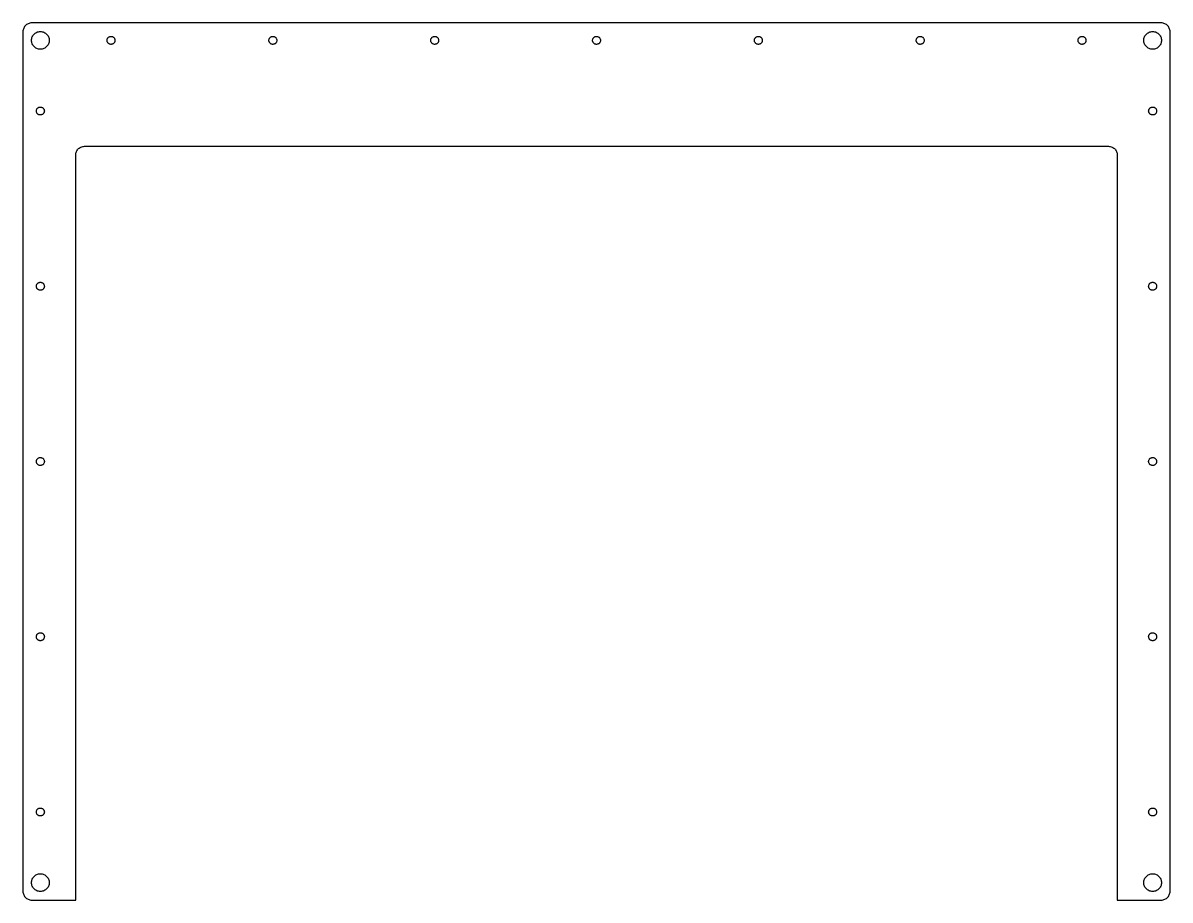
# Model space of a CAD drawing. Header units: metres. Extents: x -325 to 325, y -248 to 248.
import ezdxf

# ---------------------------------------------------------------- set-up
doc = ezdxf.new("R2010")
doc.units = ezdxf.units.M

msp = doc.modelspace()

# ---------------------------------------------------------------- linework, layer by layer
for p, q in [((-323.221, 247.091), (-323.591, 246.721)), ((-322.814, 247.42), (-323.221, 247.091)), ((-322.375, 247.705), (-322.814, 247.42)), ((-321.909, 247.943), (-322.375, 247.705)), ((-321.42, 248.13), (-321.909, 247.943)), ((-320.915, 248.266), (-321.42, 248.13)), ((-320.398, 248.348), (-320.915, 248.266)), ((-319.875, 248.375), (-320.398, 248.348)), ((319.875, 248.375), (-319.875, 248.375)), ((320.398, 248.348), (319.875, 248.375)), ((320.915, 248.266), (320.398, 248.348)), ((321.42, 248.13), (320.915, 248.266)), ((321.909, 247.943), (321.42, 248.13)), ((322.375, 247.705), (321.909, 247.943)), ((322.814, 247.42), (322.375, 247.705)), ((323.221, 247.091), (322.814, 247.42)), ((323.591, 246.721), (323.221, 247.091)), ((-324.848, 243.898), (-324.875, 243.375)), ((-324.875, 243.375), (-324.875, -243.375)), ((-324.766, 244.415), (-324.848, 243.898)), ((-324.63, 244.92), (-324.766, 244.415)), ((-324.443, 245.409), (-324.63, 244.92)), ((-324.205, 245.875), (-324.443, 245.409)), ((-323.92, 246.314), (-324.205, 245.875)), ((-323.591, 246.721), (-323.92, 246.314)), ((-319.755, 240.045), (-319.568, 240.534)), ((-319.568, 240.534), (-319.33, 241)), ((-319.33, 241), (-319.045, 241.439)), ((-319.045, 241.439), (-318.716, 241.846)), ((-318.716, 241.846), (-318.346, 242.216)), ((-318.346, 242.216), (-317.939, 242.545)), ((-317.939, 242.545), (-317.5, 242.83)), ((-317.5, 242.83), (-317.034, 243.068)), ((-317.034, 243.068), (-316.545, 243.255)), ((-316.545, 243.255), (-316.04, 243.391)), ((-316.04, 243.391), (-315.523, 243.473)), ((-315.523, 243.473), (-315, 243.5)), ((-315, 243.5), (-314.477, 243.473)), ((-314.477, 243.473), (-313.96, 243.391)), ((-313.96, 243.391), (-313.455, 243.255)), ((-313.455, 243.255), (-312.966, 243.068)), ((-312.966, 243.068), (-312.5, 242.83)), ((-312.5, 242.83), (-312.061, 242.545)), ((-312.061, 242.545), (-311.654, 242.216)), ((-311.654, 242.216), (-311.284, 241.846)), ((-311.284, 241.846), (-310.955, 241.439)), ((-310.955, 241.439), (-310.67, 241)), ((-310.67, 241), (-310.432, 240.534)), ((-310.432, 240.534), (-310.245, 240.045)), ((-276.333, 240.313), (-276.125, 240.449)), ((-276.125, 240.449), (-275.904, 240.56)), ((-275.904, 240.56), (-275.672, 240.647)), ((-275.672, 240.647), (-275.431, 240.708)), ((-275.431, 240.708), (-275.186, 240.742)), ((-275.186, 240.742), (-274.938, 240.749)), ((-274.938, 240.749), (-274.691, 240.729)), ((-274.691, 240.729), (-274.448, 240.681)), ((-274.448, 240.681), (-274.211, 240.607)), ((-274.211, 240.607), (-273.984, 240.508)), ((-273.984, 240.508), (-273.769, 240.384)), ((-184.666, 240.313), (-184.458, 240.449)), ((-184.458, 240.449), (-184.237, 240.56)), ((-184.237, 240.56), (-184.005, 240.647)), ((-184.005, 240.647), (-183.765, 240.708)), ((-183.765, 240.708), (-183.519, 240.742)), ((-183.519, 240.742), (-183.271, 240.749)), ((-183.271, 240.749), (-183.024, 240.729)), ((-183.024, 240.729), (-182.781, 240.681)), ((-182.781, 240.681), (-182.544, 240.607)), ((-182.544, 240.607), (-182.317, 240.508)), ((-182.317, 240.508), (-182.103, 240.384)), ((-92.9992, 240.313), (-92.7917, 240.449)), ((-92.7917, 240.449), (-92.5705, 240.56)), ((-92.5705, 240.56), (-92.3383, 240.647)), ((-92.3383, 240.647), (-92.098, 240.708)), ((-92.098, 240.708), (-91.8525, 240.742)), ((-91.8525, 240.742), (-91.6047, 240.749)), ((-91.6047, 240.749), (-91.3576, 240.729)), ((-91.3576, 240.729), (-91.1143, 240.681)), ((-91.1143, 240.681), (-90.8777, 240.607)), ((-90.8777, 240.607), (-90.6507, 240.508)), ((-90.6507, 240.508), (-90.436, 240.384)), ((-1.33252, 240.313), (-1.125, 240.449)), ((-1.125, 240.449), (-0.90381, 240.56)), ((-0.90381, 240.56), (-0.67165, 240.647)), ((-0.67165, 240.647), (-0.43134, 240.708)), ((-0.43134, 240.708), (-0.18579, 240.742)), ((-0.18579, 240.742), (0.062, 240.749)), ((0.062, 240.749), (0.30904, 240.729)), ((0.30904, 240.729), (0.55234, 240.681)), ((0.55234, 240.681), (0.78892, 240.607)), ((0.78892, 240.607), (1.01595, 240.508)), ((1.01595, 240.508), (1.23062, 240.384)), ((90.3341, 240.313), (90.5417, 240.449)), ((90.5417, 240.449), (90.7628, 240.56)), ((90.7628, 240.56), (90.995, 240.647)), ((90.995, 240.647), (91.2353, 240.708)), ((91.2353, 240.708), (91.4809, 240.742)), ((91.4809, 240.742), (91.7287, 240.749)), ((91.7287, 240.749), (91.9757, 240.729)), ((91.9757, 240.729), (92.219, 240.681)), ((92.219, 240.681), (92.4556, 240.607)), ((92.4556, 240.607), (92.6826, 240.508)), ((92.6826, 240.508), (92.8973, 240.384)), ((182.001, 240.313), (182.208, 240.449)), ((182.208, 240.449), (182.43, 240.56)), ((182.43, 240.56), (182.662, 240.647)), ((182.662, 240.647), (182.902, 240.708)), ((182.902, 240.708), (183.148, 240.742)), ((183.148, 240.742), (183.395, 240.749)), ((183.395, 240.749), (183.642, 240.729)), ((183.642, 240.729), (183.886, 240.681)), ((183.886, 240.681), (184.122, 240.607)), ((184.122, 240.607), (184.349, 240.508)), ((184.349, 240.508), (184.564, 240.384)), ((273.667, 240.313), (273.875, 240.449)), ((273.875, 240.449), (274.096, 240.56)), ((274.096, 240.56), (274.328, 240.647)), ((274.328, 240.647), (274.569, 240.708)), ((274.569, 240.708), (274.814, 240.742)), ((274.814, 240.742), (275.062, 240.749)), ((275.062, 240.749), (275.309, 240.729)), ((275.309, 240.729), (275.552, 240.681)), ((275.552, 240.681), (275.789, 240.607)), ((275.789, 240.607), (276.016, 240.508)), ((276.016, 240.508), (276.231, 240.384)), ((310.245, 240.045), (310.432, 240.534)), ((310.432, 240.534), (310.67, 241)), ((310.67, 241), (310.955, 241.439)), ((310.955, 241.439), (311.284, 241.846)), ((311.284, 241.846), (311.654, 242.216)), ((311.654, 242.216), (312.061, 242.545)), ((312.061, 242.545), (312.5, 242.83)), ((312.5, 242.83), (312.966, 243.068)), ((312.966, 243.068), (313.455, 243.255)), ((313.455, 243.255), (313.96, 243.391)), ((313.96, 243.391), (314.477, 243.473)), ((314.477, 243.473), (315, 243.5)), ((315, 243.5), (315.523, 243.473)), ((315.523, 243.473), (316.04, 243.391)), ((316.04, 243.391), (316.545, 243.255)), ((316.545, 243.255), (317.034, 243.068)), ((317.034, 243.068), (317.5, 242.83)), ((317.5, 242.83), (317.939, 242.545)), ((317.939, 242.545), (318.346, 242.216)), ((318.346, 242.216), (318.716, 241.846)), ((318.716, 241.846), (319.045, 241.439)), ((319.045, 241.439), (319.33, 241)), ((319.33, 241), (319.568, 240.534)), ((319.568, 240.534), (319.755, 240.045)), ((323.92, 246.314), (323.591, 246.721)), ((324.205, 245.875), (323.92, 246.314)), ((324.443, 245.409), (324.205, 245.875)), ((324.63, 244.92), (324.443, 245.409)), ((324.766, 244.415), (324.63, 244.92)), ((324.848, 243.898), (324.766, 244.415)), ((324.875, 243.375), (324.848, 243.898)), ((324.875, -243.375), (324.875, 243.375)), ((-320, 238.5), (-319.973, 239.023)), ((-319.973, 237.977), (-320, 238.5)), ((-319.973, 239.023), (-319.891, 239.54)), ((-319.891, 237.46), (-319.973, 237.977)), ((-319.891, 239.54), (-319.755, 240.045)), ((-319.755, 236.955), (-319.891, 237.46)), ((-319.568, 236.466), (-319.755, 236.955)), ((-319.33, 236), (-319.568, 236.466)), ((-319.045, 235.561), (-319.33, 236)), ((-318.716, 235.154), (-319.045, 235.561)), ((-318.346, 234.784), (-318.716, 235.154)), ((-317.939, 234.455), (-318.346, 234.784)), ((-317.5, 234.17), (-317.939, 234.455)), ((-317.034, 233.932), (-317.5, 234.17)), ((-316.545, 233.745), (-317.034, 233.932)), ((-312.966, 233.932), (-313.455, 233.745)), ((-312.5, 234.17), (-312.966, 233.932)), ((-312.061, 234.455), (-312.5, 234.17)), ((-311.654, 234.784), (-312.061, 234.455)), ((-311.284, 235.154), (-311.654, 234.784)), ((-310.955, 235.561), (-311.284, 235.154)), ((-310.67, 236), (-310.955, 235.561)), ((-310.432, 236.466), (-310.67, 236)), ((-310.245, 236.955), (-310.432, 236.466)), ((-310.245, 240.045), (-310.109, 239.54)), ((-310.109, 237.46), (-310.245, 236.955)), ((-310.109, 239.54), (-310.027, 239.023)), ((-310.027, 237.977), (-310.109, 237.46)), ((-310.027, 239.023), (-310, 238.5)), ((-310, 238.5), (-310.027, 237.977)), ((-277.247, 238.624), (-277.219, 238.87)), ((-277.247, 238.376), (-277.247, 238.624)), ((-277.219, 238.13), (-277.247, 238.376)), ((-277.219, 238.87), (-277.165, 239.112)), ((-277.165, 237.888), (-277.219, 238.13)), ((-277.165, 239.112), (-277.085, 239.347)), ((-277.085, 237.653), (-277.165, 237.888)), ((-277.085, 239.347), (-276.979, 239.571)), ((-276.979, 237.429), (-277.085, 237.653)), ((-276.979, 239.571), (-276.849, 239.782)), ((-276.849, 237.218), (-276.979, 237.429)), ((-276.849, 239.782), (-276.697, 239.978)), ((-276.697, 237.022), (-276.849, 237.218)), ((-276.697, 239.978), (-276.524, 240.155)), ((-276.524, 236.845), (-276.697, 237.022)), ((-276.524, 240.155), (-276.333, 240.313)), ((-276.333, 236.687), (-276.524, 236.845)), ((-276.125, 236.551), (-276.333, 236.687)), ((-275.904, 236.44), (-276.125, 236.551)), ((-275.672, 236.353), (-275.904, 236.44)), ((-275.431, 236.292), (-275.672, 236.353)), ((-275.186, 236.258), (-275.431, 236.292)), ((-274.938, 236.251), (-275.186, 236.258)), ((-274.691, 236.271), (-274.938, 236.251)), ((-274.448, 236.319), (-274.691, 236.271)), ((-274.211, 236.393), (-274.448, 236.319)), ((-273.984, 236.492), (-274.211, 236.393)), ((-273.769, 236.616), (-273.984, 236.492)), ((-273.769, 240.384), (-273.57, 240.237)), ((-273.57, 236.763), (-273.769, 236.616)), ((-273.57, 240.237), (-273.387, 240.069)), ((-273.387, 236.931), (-273.57, 236.763)), ((-273.387, 240.069), (-273.224, 239.882)), ((-273.224, 237.118), (-273.387, 236.931)), ((-273.224, 239.882), (-273.083, 239.678)), ((-273.083, 237.322), (-273.224, 237.118)), ((-273.083, 239.678), (-272.965, 239.46)), ((-272.965, 237.54), (-273.083, 237.322)), ((-272.965, 239.46), (-272.872, 239.231)), ((-272.872, 237.769), (-272.965, 237.54)), ((-272.872, 239.231), (-272.804, 238.992)), ((-272.804, 238.008), (-272.872, 237.769)), ((-272.804, 238.992), (-272.764, 238.748)), ((-272.764, 238.252), (-272.804, 238.008)), ((-272.764, 238.748), (-272.75, 238.5)), ((-272.75, 238.5), (-272.764, 238.252)), ((-185.58, 238.624), (-185.553, 238.87)), ((-185.58, 238.376), (-185.58, 238.624)), ((-185.553, 238.13), (-185.58, 238.376)), ((-185.553, 238.87), (-185.498, 239.112)), ((-185.498, 237.888), (-185.553, 238.13)), ((-185.498, 239.112), (-185.418, 239.347)), ((-185.418, 237.653), (-185.498, 237.888)), ((-185.418, 239.347), (-185.312, 239.571)), ((-185.312, 237.429), (-185.418, 237.653)), ((-185.312, 239.571), (-185.182, 239.782)), ((-185.182, 237.218), (-185.312, 237.429)), ((-185.182, 239.782), (-185.03, 239.978)), ((-185.03, 237.022), (-185.182, 237.218)), ((-185.03, 239.978), (-184.857, 240.155)), ((-184.857, 236.845), (-185.03, 237.022)), ((-184.857, 240.155), (-184.666, 240.313)), ((-184.666, 236.687), (-184.857, 236.845)), ((-184.458, 236.551), (-184.666, 236.687)), ((-184.237, 236.44), (-184.458, 236.551)), ((-184.005, 236.353), (-184.237, 236.44)), ((-183.765, 236.292), (-184.005, 236.353)), ((-183.519, 236.258), (-183.765, 236.292)), ((-183.271, 236.251), (-183.519, 236.258)), ((-183.024, 236.271), (-183.271, 236.251)), ((-182.781, 236.319), (-183.024, 236.271)), ((-182.544, 236.393), (-182.781, 236.319)), ((-182.317, 236.492), (-182.544, 236.393)), ((-182.103, 236.616), (-182.317, 236.492)), ((-182.103, 240.384), (-181.903, 240.237)), ((-181.903, 236.763), (-182.103, 236.616)), ((-181.903, 240.237), (-181.721, 240.069)), ((-181.721, 236.931), (-181.903, 236.763)), ((-181.721, 240.069), (-181.558, 239.882)), ((-181.558, 237.118), (-181.721, 236.931)), ((-181.558, 239.882), (-181.417, 239.678)), ((-181.417, 237.322), (-181.558, 237.118)), ((-181.417, 239.678), (-181.299, 239.46)), ((-181.299, 237.54), (-181.417, 237.322)), ((-181.299, 239.46), (-181.205, 239.231)), ((-181.205, 237.769), (-181.299, 237.54)), ((-181.205, 239.231), (-181.138, 238.992)), ((-181.138, 238.008), (-181.205, 237.769)), ((-181.138, 238.992), (-181.097, 238.748)), ((-181.097, 238.252), (-181.138, 238.008)), ((-181.097, 238.748), (-181.083, 238.5)), ((-181.083, 238.5), (-181.097, 238.252)), ((-93.9133, 238.624), (-93.886, 238.87)), ((-93.9133, 238.376), (-93.9133, 238.624)), ((-93.886, 238.13), (-93.9133, 238.376)), ((-93.886, 238.87), (-93.8318, 239.112)), ((-93.8318, 237.888), (-93.886, 238.13)), ((-93.8318, 239.112), (-93.7513, 239.347)), ((-93.7513, 237.653), (-93.8318, 237.888)), ((-93.7513, 239.347), (-93.6455, 239.571)), ((-93.6455, 237.429), (-93.7513, 237.653)), ((-93.6455, 239.571), (-93.5157, 239.782)), ((-93.5157, 237.218), (-93.6455, 237.429)), ((-93.5157, 239.782), (-93.3634, 239.978)), ((-93.3634, 237.022), (-93.5157, 237.218)), ((-93.3634, 239.978), (-93.1906, 240.155)), ((-93.1906, 236.845), (-93.3634, 237.022)), ((-93.1906, 240.155), (-92.9992, 240.313)), ((-92.9992, 236.687), (-93.1906, 236.845)), ((-92.7917, 236.551), (-92.9992, 236.687)), ((-92.5705, 236.44), (-92.7917, 236.551)), ((-92.3383, 236.353), (-92.5705, 236.44)), ((-92.098, 236.292), (-92.3383, 236.353)), ((-91.8525, 236.258), (-92.098, 236.292)), ((-91.6047, 236.251), (-91.8525, 236.258)), ((-91.3576, 236.271), (-91.6047, 236.251)), ((-91.1143, 236.319), (-91.3576, 236.271)), ((-90.8777, 236.393), (-91.1143, 236.319)), ((-90.6507, 236.492), (-90.8777, 236.393)), ((-90.436, 236.616), (-90.6507, 236.492)), ((-90.436, 240.384), (-90.2363, 240.237)), ((-90.2363, 236.763), (-90.436, 236.616)), ((-90.2363, 240.237), (-90.0539, 240.069)), ((-90.0539, 236.931), (-90.2363, 236.763)), ((-90.0539, 240.069), (-89.8911, 239.882)), ((-89.8911, 237.118), (-90.0539, 236.931)), ((-89.8911, 239.882), (-89.7498, 239.678)), ((-89.7498, 237.322), (-89.8911, 237.118)), ((-89.7498, 239.678), (-89.6319, 239.46)), ((-89.6319, 237.54), (-89.7498, 237.322)), ((-89.6319, 239.46), (-89.5386, 239.231)), ((-89.5386, 237.769), (-89.6319, 237.54)), ((-89.5386, 239.231), (-89.4711, 238.992)), ((-89.4711, 238.008), (-89.5386, 237.769)), ((-89.4711, 238.992), (-89.4303, 238.748)), ((-89.4303, 238.252), (-89.4711, 238.008)), ((-89.4303, 238.748), (-89.4167, 238.5)), ((-89.4167, 238.5), (-89.4303, 238.252)), ((-2.24658, 238.624), (-2.2193, 238.87)), ((-2.24658, 238.376), (-2.24658, 238.624)), ((-2.2193, 238.13), (-2.24658, 238.376)), ((-2.2193, 238.87), (-2.1651, 239.112)), ((-2.1651, 237.888), (-2.2193, 238.13)), ((-2.1651, 239.112), (-2.08461, 239.347)), ((-2.08461, 237.653), (-2.1651, 237.888)), ((-2.08461, 239.347), (-1.97881, 239.571)), ((-1.97881, 237.429), (-2.08461, 237.653)), ((-1.97881, 239.571), (-1.849, 239.782)), ((-1.849, 237.218), (-1.97881, 237.429)), ((-1.849, 239.782), (-1.69673, 239.978)), ((-1.69673, 237.022), (-1.849, 237.218)), ((-1.69673, 239.978), (-1.52388, 240.155)), ((-1.52388, 236.845), (-1.69673, 237.022)), ((-1.52388, 240.155), (-1.33252, 240.313)), ((-1.33252, 236.687), (-1.52388, 236.845)), ((-1.125, 236.551), (-1.33252, 236.687)), ((-0.90381, 236.44), (-1.125, 236.551)), ((-0.67165, 236.353), (-0.90381, 236.44)), ((-0.43134, 236.292), (-0.67165, 236.353)), ((-0.18579, 236.258), (-0.43134, 236.292)), ((0.062, 236.251), (-0.18579, 236.258)), ((0.30904, 236.271), (0.062, 236.251)), ((0.55234, 236.319), (0.30904, 236.271)), ((0.78892, 236.393), (0.55234, 236.319)), ((1.01595, 236.492), (0.78892, 236.393)), ((1.23062, 236.616), (1.01595, 236.492)), ((1.23062, 240.384), (1.43037, 240.237)), ((1.43037, 236.763), (1.23062, 236.616)), ((1.43037, 240.237), (1.61275, 240.069)), ((1.61275, 236.931), (1.43037, 236.763)), ((1.61275, 240.069), (1.77556, 239.882)), ((1.77556, 237.118), (1.61275, 236.931)), ((1.77556, 239.882), (1.91681, 239.678)), ((1.91681, 237.322), (1.77556, 237.118)), ((1.91681, 239.678), (2.03479, 239.46)), ((2.03479, 237.54), (1.91681, 237.322)), ((2.03479, 239.46), (2.12808, 239.231)), ((2.12808, 237.769), (2.03479, 237.54)), ((2.12808, 239.231), (2.19554, 238.992)), ((2.19554, 238.008), (2.12808, 237.769)), ((2.19554, 238.992), (2.23634, 238.748)), ((2.23634, 238.252), (2.19554, 238.008)), ((2.23634, 238.748), (2.25, 238.5)), ((2.25, 238.5), (2.23634, 238.252)), ((89.4201, 238.624), (89.4474, 238.87)), ((89.4201, 238.376), (89.4201, 238.624)), ((89.4474, 238.13), (89.4201, 238.376)), ((89.4474, 238.87), (89.5016, 239.112)), ((89.5016, 237.888), (89.4474, 238.13)), ((89.5016, 239.112), (89.582, 239.347)), ((89.582, 237.653), (89.5016, 237.888)), ((89.582, 239.347), (89.6879, 239.571)), ((89.6879, 237.429), (89.582, 237.653)), ((89.6879, 239.571), (89.8177, 239.782)), ((89.8177, 237.218), (89.6879, 237.429)), ((89.8177, 239.782), (89.9699, 239.978)), ((89.9699, 237.022), (89.8177, 237.218)), ((89.9699, 239.978), (90.1428, 240.155)), ((90.1428, 236.845), (89.9699, 237.022)), ((90.1428, 240.155), (90.3341, 240.313)), ((90.3341, 236.687), (90.1428, 236.845)), ((90.5417, 236.551), (90.3341, 236.687)), ((90.7628, 236.44), (90.5417, 236.551)), ((90.995, 236.353), (90.7628, 236.44)), ((91.2353, 236.292), (90.995, 236.353)), ((91.4809, 236.258), (91.2353, 236.292)), ((91.7287, 236.251), (91.4809, 236.258)), ((91.9757, 236.271), (91.7287, 236.251)), ((92.219, 236.319), (91.9757, 236.271)), ((92.4556, 236.393), (92.219, 236.319)), ((92.6826, 236.492), (92.4556, 236.393)), ((92.8973, 236.616), (92.6826, 236.492)), ((92.8973, 240.384), (93.097, 240.237)), ((93.097, 236.763), (92.8973, 236.616)), ((93.097, 240.237), (93.2794, 240.069)), ((93.2794, 236.931), (93.097, 236.763)), ((93.2794, 240.069), (93.4422, 239.882)), ((93.4422, 237.118), (93.2794, 236.931)), ((93.4422, 239.882), (93.5835, 239.678)), ((93.5835, 237.322), (93.4422, 237.118)), ((93.5835, 239.678), (93.7015, 239.46)), ((93.7015, 237.54), (93.5835, 237.322)), ((93.7015, 239.46), (93.7948, 239.231)), ((93.7948, 237.769), (93.7015, 237.54)), ((93.7948, 239.231), (93.8622, 238.992)), ((93.8622, 238.008), (93.7948, 237.769)), ((93.8622, 238.992), (93.903, 238.748)), ((93.903, 238.252), (93.8622, 238.008)), ((93.903, 238.748), (93.9167, 238.5)), ((93.9167, 238.5), (93.903, 238.252)), ((181.087, 238.624), (181.114, 238.87)), ((181.087, 238.376), (181.087, 238.624)), ((181.114, 238.13), (181.087, 238.376)), ((181.114, 238.87), (181.168, 239.112)), ((181.168, 237.888), (181.114, 238.13)), ((181.168, 239.112), (181.249, 239.347)), ((181.249, 237.653), (181.168, 237.888)), ((181.249, 239.347), (181.355, 239.571)), ((181.355, 237.429), (181.249, 237.653)), ((181.355, 239.571), (181.484, 239.782)), ((181.484, 237.218), (181.355, 237.429)), ((181.484, 239.782), (181.637, 239.978)), ((181.637, 237.022), (181.484, 237.218)), ((181.637, 239.978), (181.809, 240.155)), ((181.809, 236.845), (181.637, 237.022)), ((181.809, 240.155), (182.001, 240.313)), ((182.001, 236.687), (181.809, 236.845)), ((182.208, 236.551), (182.001, 236.687)), ((182.43, 236.44), (182.208, 236.551)), ((182.662, 236.353), (182.43, 236.44)), ((182.902, 236.292), (182.662, 236.353)), ((183.148, 236.258), (182.902, 236.292)), ((183.395, 236.251), (183.148, 236.258)), ((183.642, 236.271), (183.395, 236.251)), ((183.886, 236.319), (183.642, 236.271)), ((184.122, 236.393), (183.886, 236.319)), ((184.349, 236.492), (184.122, 236.393)), ((184.564, 236.616), (184.349, 236.492)), ((184.564, 240.384), (184.764, 240.237)), ((184.764, 236.763), (184.564, 236.616)), ((184.764, 240.237), (184.946, 240.069)), ((184.946, 236.931), (184.764, 236.763)), ((184.946, 240.069), (185.109, 239.882)), ((185.109, 237.118), (184.946, 236.931)), ((185.109, 239.882), (185.25, 239.678)), ((185.25, 237.322), (185.109, 237.118)), ((185.25, 239.678), (185.368, 239.46)), ((185.368, 237.54), (185.25, 237.322)), ((185.368, 239.46), (185.461, 239.231)), ((185.461, 237.769), (185.368, 237.54)), ((185.461, 239.231), (185.529, 238.992)), ((185.529, 238.008), (185.461, 237.769)), ((185.529, 238.992), (185.57, 238.748)), ((185.57, 238.252), (185.529, 238.008)), ((185.57, 238.748), (185.583, 238.5)), ((185.583, 238.5), (185.57, 238.252)), ((272.753, 238.624), (272.781, 238.87)), ((272.753, 238.376), (272.753, 238.624)), ((272.781, 238.13), (272.753, 238.376)), ((272.781, 238.87), (272.835, 239.112)), ((272.835, 237.888), (272.781, 238.13)), ((272.835, 239.112), (272.915, 239.347)), ((272.915, 237.653), (272.835, 237.888)), ((272.915, 239.347), (273.021, 239.571)), ((273.021, 237.429), (272.915, 237.653)), ((273.021, 239.571), (273.151, 239.782)), ((273.151, 237.218), (273.021, 237.429)), ((273.151, 239.782), (273.303, 239.978)), ((273.303, 237.022), (273.151, 237.218)), ((273.303, 239.978), (273.476, 240.155)), ((273.476, 236.845), (273.303, 237.022)), ((273.476, 240.155), (273.667, 240.313)), ((273.667, 236.687), (273.476, 236.845)), ((273.875, 236.551), (273.667, 236.687)), ((274.096, 236.44), (273.875, 236.551)), ((274.328, 236.353), (274.096, 236.44)), ((274.569, 236.292), (274.328, 236.353)), ((274.814, 236.258), (274.569, 236.292)), ((275.062, 236.251), (274.814, 236.258)), ((275.309, 236.271), (275.062, 236.251)), ((275.552, 236.319), (275.309, 236.271)), ((275.789, 236.393), (275.552, 236.319)), ((276.016, 236.492), (275.789, 236.393)), ((276.231, 236.616), (276.016, 236.492)), ((276.231, 240.384), (276.43, 240.237)), ((276.43, 236.763), (276.231, 236.616)), ((276.43, 240.237), (276.613, 240.069)), ((276.613, 236.931), (276.43, 236.763)), ((276.613, 240.069), (276.776, 239.882)), ((276.776, 237.118), (276.613, 236.931)), ((276.776, 239.882), (276.917, 239.678)), ((276.917, 237.322), (276.776, 237.118)), ((276.917, 239.678), (277.035, 239.46)), ((277.035, 237.54), (276.917, 237.322)), ((277.035, 239.46), (277.128, 239.231)), ((277.128, 237.769), (277.035, 237.54)), ((277.128, 239.231), (277.196, 238.992)), ((277.196, 238.008), (277.128, 237.769)), ((277.196, 238.992), (277.236, 238.748)), ((277.236, 238.252), (277.196, 238.008)), ((277.236, 238.748), (277.25, 238.5)), ((277.25, 238.5), (277.236, 238.252)), ((310, 238.5), (310.027, 239.023)), ((310.027, 237.977), (310, 238.5)), ((310.027, 239.023), (310.109, 239.54)), ((310.109, 237.46), (310.027, 237.977)), ((310.109, 239.54), (310.245, 240.045)), ((310.245, 236.955), (310.109, 237.46)), ((310.432, 236.466), (310.245, 236.955)), ((310.67, 236), (310.432, 236.466)), ((310.955, 235.561), (310.67, 236)), ((311.284, 235.154), (310.955, 235.561)), ((311.654, 234.784), (311.284, 235.154)), ((312.061, 234.455), (311.654, 234.784)), ((312.5, 234.17), (312.061, 234.455)), ((312.966, 233.932), (312.5, 234.17)), ((313.455, 233.745), (312.966, 233.932)), ((317.034, 233.932), (316.545, 233.745)), ((317.5, 234.17), (317.034, 233.932)), ((317.939, 234.455), (317.5, 234.17)), ((318.346, 234.784), (317.939, 234.455)), ((318.716, 235.154), (318.346, 234.784)), ((319.045, 235.561), (318.716, 235.154)), ((319.33, 236), (319.045, 235.561)), ((319.568, 236.466), (319.33, 236)), ((319.755, 236.955), (319.568, 236.466)), ((319.755, 240.045), (319.891, 239.54)), ((319.891, 237.46), (319.755, 236.955)), ((319.891, 239.54), (319.973, 239.023)), ((319.973, 237.977), (319.891, 237.46)), ((319.973, 239.023), (320, 238.5)), ((320, 238.5), (319.973, 237.977)), ((-316.04, 233.609), (-316.545, 233.745)), ((-315.523, 233.527), (-316.04, 233.609)), ((-315, 233.5), (-315.523, 233.527)), ((-314.477, 233.527), (-315, 233.5)), ((-313.96, 233.609), (-314.477, 233.527)), ((-313.455, 233.745), (-313.96, 233.609)), ((313.96, 233.609), (313.455, 233.745)), ((314.477, 233.527), (313.96, 233.609)), ((315, 233.5), (314.477, 233.527)), ((315.523, 233.527), (315, 233.5)), ((316.04, 233.609), (315.523, 233.527)), ((316.545, 233.745), (316.04, 233.609)), ((-317.25, 198.5), (-317.236, 198.748)), ((-317.236, 198.252), (-317.25, 198.5)), ((-317.236, 198.748), (-317.196, 198.992)), ((-317.196, 198.008), (-317.236, 198.252)), ((-317.196, 198.992), (-317.128, 199.231)), ((-317.128, 197.769), (-317.196, 198.008)), ((-317.128, 199.231), (-317.035, 199.46)), ((-317.035, 197.54), (-317.128, 197.769)), ((-317.035, 199.46), (-316.917, 199.678)), ((-316.917, 197.322), (-317.035, 197.54)), ((-316.917, 199.678), (-316.776, 199.882)), ((-316.776, 197.118), (-316.917, 197.322)), ((-316.776, 199.882), (-316.613, 200.069)), ((-316.613, 196.931), (-316.776, 197.118)), ((-316.613, 200.069), (-316.43, 200.237)), ((-316.43, 196.763), (-316.613, 196.931)), ((-316.43, 200.237), (-316.231, 200.384)), ((-316.231, 196.616), (-316.43, 196.763)), ((-316.231, 200.384), (-316.016, 200.508)), ((-316.016, 196.492), (-316.231, 196.616)), ((-316.016, 200.508), (-315.789, 200.607)), ((-315.789, 196.393), (-316.016, 196.492)), ((-315.789, 200.607), (-315.552, 200.681)), ((-315.552, 196.319), (-315.789, 196.393)), ((-315.552, 200.681), (-315.309, 200.729)), ((-315.309, 196.271), (-315.552, 196.319)), ((-315.309, 200.729), (-315.062, 200.749)), ((-315.062, 196.251), (-315.309, 196.271)), ((-315.062, 200.749), (-314.814, 200.742)), ((-314.814, 196.258), (-315.062, 196.251)), ((-314.814, 200.742), (-314.569, 200.708)), ((-314.569, 196.292), (-314.814, 196.258)), ((-314.569, 200.708), (-314.328, 200.647)), ((-314.328, 196.353), (-314.569, 196.292)), ((-314.328, 200.647), (-314.096, 200.56)), ((-314.096, 196.44), (-314.328, 196.353)), ((-314.096, 200.56), (-313.875, 200.449)), ((-313.875, 196.551), (-314.096, 196.44)), ((-313.875, 200.449), (-313.667, 200.313)), ((-313.667, 196.687), (-313.875, 196.551)), ((-313.667, 200.313), (-313.476, 200.155)), ((-313.476, 196.845), (-313.667, 196.687)), ((-313.476, 200.155), (-313.303, 199.978)), ((-313.303, 197.022), (-313.476, 196.845)), ((-313.303, 199.978), (-313.151, 199.782)), ((-313.151, 197.218), (-313.303, 197.022)), ((-313.151, 199.782), (-313.021, 199.571)), ((-313.021, 197.429), (-313.151, 197.218)), ((-313.021, 199.571), (-312.915, 199.347)), ((-312.915, 197.653), (-313.021, 197.429)), ((-312.915, 199.347), (-312.835, 199.112)), ((-312.835, 197.888), (-312.915, 197.653)), ((-312.835, 199.112), (-312.781, 198.87)), ((-312.781, 198.13), (-312.835, 197.888)), ((-312.781, 198.87), (-312.753, 198.624)), ((-312.753, 198.376), (-312.781, 198.13)), ((-312.753, 198.624), (-312.753, 198.376)), ((312.753, 198.624), (312.781, 198.87)), ((312.753, 198.376), (312.753, 198.624)), ((312.781, 198.13), (312.753, 198.376)), ((312.781, 198.87), (312.835, 199.112)), ((312.835, 197.888), (312.781, 198.13)), ((312.835, 199.112), (312.915, 199.347)), ((312.915, 197.653), (312.835, 197.888)), ((312.915, 199.347), (313.021, 199.571)), ((313.021, 197.429), (312.915, 197.653)), ((313.021, 199.571), (313.151, 199.782)), ((313.151, 197.218), (313.021, 197.429)), ((313.151, 199.782), (313.303, 199.978)), ((313.303, 197.022), (313.151, 197.218)), ((313.303, 199.978), (313.476, 200.155)), ((313.476, 196.845), (313.303, 197.022)), ((313.476, 200.155), (313.667, 200.313)), ((313.667, 196.687), (313.476, 196.845)), ((313.667, 200.313), (313.875, 200.449)), ((313.875, 196.551), (313.667, 196.687)), ((313.875, 200.449), (314.096, 200.56)), ((314.096, 196.44), (313.875, 196.551)), ((314.096, 200.56), (314.328, 200.647)), ((314.328, 196.353), (314.096, 196.44)), ((314.328, 200.647), (314.569, 200.708)), ((314.569, 196.292), (314.328, 196.353)), ((314.569, 200.708), (314.814, 200.742)), ((314.814, 196.258), (314.569, 196.292)), ((314.814, 200.742), (315.062, 200.749)), ((315.062, 196.251), (314.814, 196.258)), ((315.062, 200.749), (315.309, 200.729)), ((315.309, 196.271), (315.062, 196.251)), ((315.309, 200.729), (315.552, 200.681)), ((315.552, 196.319), (315.309, 196.271)), ((315.552, 200.681), (315.789, 200.607)), ((315.789, 196.393), (315.552, 196.319)), ((315.789, 200.607), (316.016, 200.508)), ((316.016, 196.492), (315.789, 196.393)), ((316.016, 200.508), (316.231, 200.384)), ((316.231, 196.616), (316.016, 196.492)), ((316.231, 200.384), (316.43, 200.237)), ((316.43, 196.763), (316.231, 196.616)), ((316.43, 200.237), (316.613, 200.069)), ((316.613, 196.931), (316.43, 196.763)), ((316.613, 200.069), (316.776, 199.882)), ((316.776, 197.118), (316.613, 196.931)), ((316.776, 199.882), (316.917, 199.678)), ((316.917, 197.322), (316.776, 197.118)), ((316.917, 199.678), (317.035, 199.46)), ((317.035, 197.54), (316.917, 197.322)), ((317.035, 199.46), (317.128, 199.231)), ((317.128, 197.769), (317.035, 197.54)), ((317.128, 199.231), (317.196, 198.992)), ((317.196, 198.008), (317.128, 197.769)), ((317.196, 198.992), (317.236, 198.748)), ((317.236, 198.252), (317.196, 198.008)), ((317.236, 198.748), (317.25, 198.5)), ((317.25, 198.5), (317.236, 198.252)), ((-294.755, 175.045), (-294.568, 175.534)), ((-294.568, 175.534), (-294.33, 176)), ((-294.33, 176), (-294.045, 176.439)), ((-294.045, 176.439), (-293.716, 176.846)), ((-293.716, 176.846), (-293.346, 177.216)), ((-293.346, 177.216), (-292.939, 177.545)), ((-292.939, 177.545), (-292.5, 177.83)), ((-292.5, 177.83), (-292.034, 178.068)), ((-292.034, 178.068), (-291.545, 178.255)), ((-291.545, 178.255), (-291.04, 178.391)), ((-291.04, 178.391), (-290.523, 178.473)), ((-290.523, 178.473), (-290, 178.5)), ((-290, 178.5), (290, 178.5)), ((290, 178.5), (290.523, 178.473)), ((290.523, 178.473), (291.04, 178.391)), ((291.04, 178.391), (291.545, 178.255)), ((291.545, 178.255), (292.034, 178.068)), ((292.034, 178.068), (292.5, 177.83)), ((292.5, 177.83), (292.939, 177.545)), ((292.939, 177.545), (293.346, 177.216)), ((293.346, 177.216), (293.716, 176.846)), ((293.716, 176.846), (294.045, 176.439)), ((294.045, 176.439), (294.33, 176)), ((294.33, 176), (294.568, 175.534)), ((294.568, 175.534), (294.755, 175.045)), ((-295, 173.5), (-294.973, 174.023)), ((-295, -248.375), (-295, 173.5)), ((-294.973, 174.023), (-294.891, 174.54)), ((-294.891, 174.54), (-294.755, 175.045)), ((294.755, 175.045), (294.891, 174.54)), ((294.891, 174.54), (294.973, 174.023)), ((294.973, 174.023), (295, 173.5)), ((295, 173.5), (295, -248.375)), ((-317.25, 99.25), (-317.236, 99.4975)), ((-317.236, 99.0025), (-317.25, 99.25)), ((-317.236, 99.4975), (-317.196, 99.742)), ((-317.196, 98.758), (-317.236, 99.0025)), ((-317.196, 99.742), (-317.128, 99.9806)), ((-317.128, 98.5194), (-317.196, 98.758)), ((-317.128, 99.9806), (-317.035, 100.21)), ((-317.035, 98.2897), (-317.128, 98.5194)), ((-317.035, 100.21), (-316.917, 100.428)), ((-316.917, 98.0717), (-317.035, 98.2897)), ((-316.917, 100.428), (-316.776, 100.632)), ((-316.776, 97.868), (-316.917, 98.0717)), ((-316.776, 100.632), (-316.613, 100.819)), ((-316.613, 97.6811), (-316.776, 97.868)), ((-316.613, 100.819), (-316.43, 100.987)), ((-316.43, 97.5132), (-316.613, 97.6811)), ((-316.43, 100.987), (-316.231, 101.134)), ((-316.231, 97.3664), (-316.43, 97.5132)), ((-316.231, 101.134), (-316.016, 101.258)), ((-316.016, 101.258), (-315.789, 101.357)), ((-315.789, 101.357), (-315.552, 101.431)), ((-315.552, 101.431), (-315.309, 101.479)), ((-315.309, 101.479), (-315.062, 101.499)), ((-315.062, 101.499), (-314.814, 101.492)), ((-314.814, 101.492), (-314.569, 101.458)), ((-314.569, 101.458), (-314.328, 101.397)), ((-314.328, 101.397), (-314.096, 101.31)), ((-314.096, 101.31), (-313.875, 101.199)), ((-313.875, 101.199), (-313.667, 101.063)), ((-313.667, 101.063), (-313.476, 100.905)), ((-313.476, 97.5946), (-313.667, 97.437)), ((-313.476, 100.905), (-313.303, 100.728)), ((-313.303, 97.7723), (-313.476, 97.5946)), ((-313.303, 100.728), (-313.151, 100.532)), ((-313.151, 97.9679), (-313.303, 97.7723)), ((-313.151, 100.532), (-313.021, 100.321)), ((-313.021, 98.1791), (-313.151, 97.9679)), ((-313.021, 100.321), (-312.915, 100.097)), ((-312.915, 98.4033), (-313.021, 98.1791)), ((-312.915, 100.097), (-312.835, 99.8622)), ((-312.835, 98.6378), (-312.915, 98.4033)), ((-312.835, 99.8622), (-312.781, 99.6203)), ((-312.781, 98.8797), (-312.835, 98.6378)), ((-312.781, 99.6203), (-312.753, 99.3739)), ((-312.753, 99.1261), (-312.781, 98.8797)), ((-312.753, 99.3739), (-312.753, 99.1261)), ((312.753, 99.3739), (312.781, 99.6203)), ((312.753, 99.1261), (312.753, 99.3739)), ((312.781, 98.8797), (312.753, 99.1261)), ((312.781, 99.6203), (312.835, 99.8622)), ((312.835, 98.6378), (312.781, 98.8797)), ((312.835, 99.8622), (312.915, 100.097)), ((312.915, 98.4033), (312.835, 98.6378)), ((312.915, 100.097), (313.021, 100.321)), ((313.021, 98.1791), (312.915, 98.4033)), ((313.021, 100.321), (313.151, 100.532)), ((313.151, 97.9679), (313.021, 98.1791)), ((313.151, 100.532), (313.303, 100.728)), ((313.303, 97.7723), (313.151, 97.9679)), ((313.303, 100.728), (313.476, 100.905)), ((313.476, 97.5946), (313.303, 97.7723)), ((313.476, 100.905), (313.667, 101.063)), ((313.667, 97.437), (313.476, 97.5946)), ((313.667, 101.063), (313.875, 101.199)), ((313.875, 101.199), (314.096, 101.31)), ((314.096, 101.31), (314.328, 101.397)), ((314.328, 101.397), (314.569, 101.458)), ((314.569, 101.458), (314.814, 101.492)), ((314.814, 101.492), (315.062, 101.499)), ((315.062, 101.499), (315.309, 101.479)), ((315.309, 101.479), (315.552, 101.431)), ((315.552, 101.431), (315.789, 101.357)), ((315.789, 101.357), (316.016, 101.258)), ((316.016, 101.258), (316.231, 101.134)), ((316.231, 101.134), (316.43, 100.987)), ((316.43, 97.5132), (316.231, 97.3664)), ((316.43, 100.987), (316.613, 100.819)), ((316.613, 97.6811), (316.43, 97.5132)), ((316.613, 100.819), (316.776, 100.632)), ((316.776, 97.868), (316.613, 97.6811)), ((316.776, 100.632), (316.917, 100.428)), ((316.917, 98.0717), (316.776, 97.868)), ((316.917, 100.428), (317.035, 100.21)), ((317.035, 98.2897), (316.917, 98.0717)), ((317.035, 100.21), (317.128, 99.9806)), ((317.128, 98.5194), (317.035, 98.2897)), ((317.128, 99.9806), (317.196, 99.742)), ((317.196, 98.758), (317.128, 98.5194)), ((317.196, 99.742), (317.236, 99.4975)), ((317.236, 99.0025), (317.196, 98.758)), ((317.236, 99.4975), (317.25, 99.25)), ((317.25, 99.25), (317.236, 99.0025)), ((-316.016, 97.2424), (-316.231, 97.3664)), ((-315.789, 97.1429), (-316.016, 97.2424)), ((-315.552, 97.0688), (-315.789, 97.1429)), ((-315.309, 97.0213), (-315.552, 97.0688)), ((-315.062, 97.0009), (-315.309, 97.0213)), ((-314.814, 97.0077), (-315.062, 97.0009)), ((-314.569, 97.0417), (-314.814, 97.0077)), ((-314.328, 97.1026), (-314.569, 97.0417)), ((-314.096, 97.1895), (-314.328, 97.1026)), ((-313.875, 97.3014), (-314.096, 97.1895)), ((-313.667, 97.437), (-313.875, 97.3014)), ((313.875, 97.3014), (313.667, 97.437)), ((314.096, 97.1895), (313.875, 97.3014)), ((314.328, 97.1026), (314.096, 97.1895)), ((314.569, 97.0417), (314.328, 97.1026)), ((314.814, 97.0077), (314.569, 97.0417)), ((315.062, 97.0009), (314.814, 97.0077)), ((315.309, 97.0213), (315.062, 97.0009)), ((315.552, 97.0688), (315.309, 97.0213)), ((315.789, 97.1429), (315.552, 97.0688)), ((316.016, 97.2424), (315.789, 97.1429)), ((316.231, 97.3664), (316.016, 97.2424)), ((-317.25, 0), (-317.236, 0.24751)), ((-317.236, -0.24751), (-317.25, 0)), ((-317.236, 0.24751), (-317.196, 0.49202)), ((-317.196, 0.49202), (-317.128, 0.73056)), ((-317.128, 0.73056), (-317.035, 0.96024)), ((-317.035, 0.96024), (-316.917, 1.17825)), ((-316.917, 1.17825), (-316.776, 1.38197)), ((-316.776, 1.38197), (-316.613, 1.56891)), ((-316.613, 1.56891), (-316.43, 1.7368)), ((-316.43, 1.7368), (-316.231, 1.88362)), ((-316.231, 1.88362), (-316.016, 2.00757)), ((-316.016, 2.00757), (-315.789, 2.10715)), ((-315.789, 2.10715), (-315.552, 2.18114)), ((-315.552, 2.18114), (-315.309, 2.22867)), ((-315.309, 2.22867), (-315.062, 2.24915)), ((-315.062, 2.24915), (-314.814, 2.24231)), ((-314.814, 2.24231), (-314.569, 2.20825)), ((-314.569, 2.20825), (-314.328, 2.1474)), ((-314.328, 2.1474), (-314.096, 2.06049)), ((-314.096, 2.06049), (-313.875, 1.94855)), ((-313.875, 1.94855), (-313.667, 1.81296)), ((-313.667, 1.81296), (-313.476, 1.65536)), ((-313.476, 1.65536), (-313.303, 1.47769)), ((-313.303, 1.47769), (-313.151, 1.28206)), ((-313.151, 1.28206), (-313.021, 1.07088)), ((-313.021, 1.07088), (-312.915, 0.84669)), ((-312.915, 0.84669), (-312.835, 0.61223)), ((-312.835, 0.61223), (-312.781, 0.37033)), ((-312.781, 0.37033), (-312.753, 0.12395)), ((-312.753, 0.12395), (-312.753, -0.12395)), ((312.753, 0.12395), (312.781, 0.37033)), ((312.753, -0.12395), (312.753, 0.12395)), ((312.781, 0.37033), (312.835, 0.61223)), ((312.835, 0.61223), (312.915, 0.84669)), ((312.915, 0.84669), (313.021, 1.07088)), ((313.021, 1.07088), (313.151, 1.28206)), ((313.151, 1.28206), (313.303, 1.47769)), ((313.303, 1.47769), (313.476, 1.65536)), ((313.476, 1.65536), (313.667, 1.81296)), ((313.667, 1.81296), (313.875, 1.94855)), ((313.875, 1.94855), (314.096, 2.06049)), ((314.096, 2.06049), (314.328, 2.1474)), ((314.328, 2.1474), (314.569, 2.20825)), ((314.569, 2.20825), (314.814, 2.24231)), ((314.814, 2.24231), (315.062, 2.24915)), ((315.062, 2.24915), (315.309, 2.22867)), ((315.309, 2.22867), (315.552, 2.18114)), ((315.552, 2.18114), (315.789, 2.10715)), ((315.789, 2.10715), (316.016, 2.00757)), ((316.016, 2.00757), (316.231, 1.88362)), ((316.231, 1.88362), (316.43, 1.7368)), ((316.43, 1.7368), (316.613, 1.56891)), ((316.613, 1.56891), (316.776, 1.38197)), ((316.776, 1.38197), (316.917, 1.17825)), ((316.917, 1.17825), (317.035, 0.96024)), ((317.035, 0.96024), (317.128, 0.73056)), ((317.128, 0.73056), (317.196, 0.49202)), ((317.196, 0.49202), (317.236, 0.24751)), ((317.236, 0.24751), (317.25, 0)), ((317.25, 0), (317.236, -0.24751)), ((-317.196, -0.49202), (-317.236, -0.24751)), ((-317.128, -0.73056), (-317.196, -0.49202)), ((-317.035, -0.96024), (-317.128, -0.73056)), ((-316.917, -1.17825), (-317.035, -0.96024)), ((-316.776, -1.38197), (-316.917, -1.17825)), ((-316.613, -1.56891), (-316.776, -1.38197)), ((-316.43, -1.7368), (-316.613, -1.56891)), ((-316.231, -1.88362), (-316.43, -1.7368)), ((-316.016, -2.00757), (-316.231, -1.88362)), ((-315.789, -2.10715), (-316.016, -2.00757)), ((-315.552, -2.18114), (-315.789, -2.10715)), ((-315.309, -2.22867), (-315.552, -2.18114)), ((-315.062, -2.24915), (-315.309, -2.22867)), ((-314.814, -2.24231), (-315.062, -2.24915)), ((-314.569, -2.20825), (-314.814, -2.24231)), ((-314.328, -2.1474), (-314.569, -2.20825)), ((-314.096, -2.06049), (-314.328, -2.1474)), ((-313.875, -1.94855), (-314.096, -2.06049)), ((-313.667, -1.81296), (-313.875, -1.94855)), ((-313.476, -1.65536), (-313.667, -1.81296)), ((-313.303, -1.47769), (-313.476, -1.65536)), ((-313.151, -1.28206), (-313.303, -1.47769)), ((-313.021, -1.07088), (-313.151, -1.28206)), ((-312.915, -0.84669), (-313.021, -1.07088)), ((-312.835, -0.61223), (-312.915, -0.84669)), ((-312.781, -0.37033), (-312.835, -0.61223)), ((-312.753, -0.12395), (-312.781, -0.37033)), ((312.781, -0.37033), (312.753, -0.12395)), ((312.835, -0.61223), (312.781, -0.37033)), ((312.915, -0.84669), (312.835, -0.61223)), ((313.021, -1.07088), (312.915, -0.84669)), ((313.151, -1.28206), (313.021, -1.07088)), ((313.303, -1.47769), (313.151, -1.28206)), ((313.476, -1.65536), (313.303, -1.47769)), ((313.667, -1.81296), (313.476, -1.65536)), ((313.875, -1.94855), (313.667, -1.81296)), ((314.096, -2.06049), (313.875, -1.94855)), ((314.328, -2.1474), (314.096, -2.06049)), ((314.569, -2.20825), (314.328, -2.1474)), ((314.814, -2.24231), (314.569, -2.20825)), ((315.062, -2.24915), (314.814, -2.24231)), ((315.309, -2.22867), (315.062, -2.24915)), ((315.552, -2.18114), (315.309, -2.22867)), ((315.789, -2.10715), (315.552, -2.18114)), ((316.016, -2.00757), (315.789, -2.10715)), ((316.231, -1.88362), (316.016, -2.00757)), ((316.43, -1.7368), (316.231, -1.88362)), ((316.613, -1.56891), (316.43, -1.7368)), ((316.776, -1.38197), (316.613, -1.56891)), ((316.917, -1.17825), (316.776, -1.38197)), ((317.035, -0.96024), (316.917, -1.17825)), ((317.128, -0.73056), (317.035, -0.96024)), ((317.196, -0.49202), (317.128, -0.73056)), ((317.236, -0.24751), (317.196, -0.49202)), ((-316.43, -97.5132), (-316.231, -97.3664)), ((-316.231, -97.3664), (-316.016, -97.2424)), ((-316.016, -97.2424), (-315.789, -97.1429)), ((-315.789, -97.1429), (-315.552, -97.0688)), ((-315.552, -97.0688), (-315.309, -97.0213)), ((-315.309, -97.0213), (-315.062, -97.0009)), ((-315.062, -97.0009), (-314.814, -97.0077)), ((-314.814, -97.0077), (-314.569, -97.0417)), ((-314.569, -97.0417), (-314.328, -97.1026)), ((-314.328, -97.1026), (-314.096, -97.1895)), ((-314.096, -97.1895), (-313.875, -97.3014)), ((-313.875, -97.3014), (-313.667, -97.437)), ((-313.667, -97.437), (-313.476, -97.5946)), ((313.476, -97.5946), (313.667, -97.437)), ((313.667, -97.437), (313.875, -97.3014)), ((313.875, -97.3014), (314.096, -97.1895)), ((314.096, -97.1895), (314.328, -97.1026)), ((314.328, -97.1026), (314.569, -97.0417)), ((314.569, -97.0417), (314.814, -97.0077)), ((314.814, -97.0077), (315.062, -97.0009)), ((315.062, -97.0009), (315.309, -97.0213)), ((315.309, -97.0213), (315.552, -97.0688)), ((315.552, -97.0688), (315.789, -97.1429)), ((315.789, -97.1429), (316.016, -97.2424)), ((316.016, -97.2424), (316.231, -97.3664)), ((316.231, -97.3664), (316.43, -97.5132)), ((-317.25, -99.25), (-317.236, -99.0025)), ((-317.236, -99.4975), (-317.25, -99.25)), ((-317.236, -99.0025), (-317.196, -98.758)), ((-317.196, -99.742), (-317.236, -99.4975)), ((-317.196, -98.758), (-317.128, -98.5194)), ((-317.128, -99.9806), (-317.196, -99.742)), ((-317.128, -98.5194), (-317.035, -98.2897)), ((-317.035, -100.21), (-317.128, -99.9806)), ((-317.035, -98.2897), (-316.917, -98.0717)), ((-316.917, -100.428), (-317.035, -100.21)), ((-316.917, -98.0717), (-316.776, -97.868)), ((-316.776, -100.632), (-316.917, -100.428)), ((-316.776, -97.868), (-316.613, -97.6811)), ((-316.613, -100.819), (-316.776, -100.632)), ((-316.613, -97.6811), (-316.43, -97.5132)), ((-316.43, -100.987), (-316.613, -100.819)), ((-316.231, -101.134), (-316.43, -100.987)), ((-316.016, -101.258), (-316.231, -101.134)), ((-315.789, -101.357), (-316.016, -101.258)), ((-315.552, -101.431), (-315.789, -101.357)), ((-315.309, -101.479), (-315.552, -101.431)), ((-315.062, -101.499), (-315.309, -101.479)), ((-314.814, -101.492), (-315.062, -101.499)), ((-314.569, -101.458), (-314.814, -101.492)), ((-314.328, -101.397), (-314.569, -101.458)), ((-314.096, -101.31), (-314.328, -101.397)), ((-313.875, -101.199), (-314.096, -101.31)), ((-313.667, -101.063), (-313.875, -101.199)), ((-313.476, -100.905), (-313.667, -101.063)), ((-313.476, -97.5946), (-313.303, -97.7723)), ((-313.303, -100.728), (-313.476, -100.905)), ((-313.303, -97.7723), (-313.151, -97.9679)), ((-313.151, -100.532), (-313.303, -100.728)), ((-313.151, -97.9679), (-313.021, -98.1791)), ((-313.021, -100.321), (-313.151, -100.532)), ((-313.021, -98.1791), (-312.915, -98.4033)), ((-312.915, -100.097), (-313.021, -100.321)), ((-312.915, -98.4033), (-312.835, -98.6378)), ((-312.835, -99.8622), (-312.915, -100.097)), ((-312.835, -98.6378), (-312.781, -98.8797)), ((-312.781, -99.6203), (-312.835, -99.8622)), ((-312.781, -98.8797), (-312.753, -99.1261)), ((-312.753, -99.3739), (-312.781, -99.6203)), ((-312.753, -99.1261), (-312.753, -99.3739)), ((312.753, -99.1261), (312.781, -98.8797)), ((312.753, -99.3739), (312.753, -99.1261)), ((312.781, -99.6203), (312.753, -99.3739)), ((312.781, -98.8797), (312.835, -98.6378)), ((312.835, -99.8622), (312.781, -99.6203)), ((312.835, -98.6378), (312.915, -98.4033)), ((312.915, -100.097), (312.835, -99.8622)), ((312.915, -98.4033), (313.021, -98.1791)), ((313.021, -100.321), (312.915, -100.097)), ((313.021, -98.1791), (313.151, -97.9679)), ((313.151, -100.532), (313.021, -100.321)), ((313.151, -97.9679), (313.303, -97.7723)), ((313.303, -100.728), (313.151, -100.532)), ((313.303, -97.7723), (313.476, -97.5946)), ((313.476, -100.905), (313.303, -100.728)), ((313.667, -101.063), (313.476, -100.905)), ((313.875, -101.199), (313.667, -101.063)), ((314.096, -101.31), (313.875, -101.199)), ((314.328, -101.397), (314.096, -101.31)), ((314.569, -101.458), (314.328, -101.397)), ((314.814, -101.492), (314.569, -101.458)), ((315.062, -101.499), (314.814, -101.492)), ((315.309, -101.479), (315.062, -101.499)), ((315.552, -101.431), (315.309, -101.479)), ((315.789, -101.357), (315.552, -101.431)), ((316.016, -101.258), (315.789, -101.357)), ((316.231, -101.134), (316.016, -101.258)), ((316.43, -100.987), (316.231, -101.134)), ((316.43, -97.5132), (316.613, -97.6811)), ((316.613, -100.819), (316.43, -100.987)), ((316.613, -97.6811), (316.776, -97.868)), ((316.776, -100.632), (316.613, -100.819)), ((316.776, -97.868), (316.917, -98.0717)), ((316.917, -100.428), (316.776, -100.632)), ((316.917, -98.0717), (317.035, -98.2897)), ((317.035, -100.21), (316.917, -100.428)), ((317.035, -98.2897), (317.128, -98.5194)), ((317.128, -99.9806), (317.035, -100.21)), ((317.128, -98.5194), (317.196, -98.758)), ((317.196, -99.742), (317.128, -99.9806)), ((317.196, -98.758), (317.236, -99.0025)), ((317.236, -99.4975), (317.196, -99.742)), ((317.236, -99.0025), (317.25, -99.25)), ((317.25, -99.25), (317.236, -99.4975)), ((-317.25, -198.5), (-317.236, -198.252)), ((-317.236, -198.748), (-317.25, -198.5)), ((-317.236, -198.252), (-317.196, -198.008)), ((-317.196, -198.992), (-317.236, -198.748)), ((-317.196, -198.008), (-317.128, -197.769)), ((-317.128, -199.231), (-317.196, -198.992)), ((-317.128, -197.769), (-317.035, -197.54)), ((-317.035, -199.46), (-317.128, -199.231)), ((-317.035, -197.54), (-316.917, -197.322)), ((-316.917, -199.678), (-317.035, -199.46)), ((-316.917, -197.322), (-316.776, -197.118)), ((-316.776, -199.882), (-316.917, -199.678)), ((-316.776, -197.118), (-316.613, -196.931)), ((-316.613, -200.069), (-316.776, -199.882)), ((-316.613, -196.931), (-316.43, -196.763)), ((-316.43, -200.237), (-316.613, -200.069)), ((-316.43, -196.763), (-316.231, -196.616)), ((-316.231, -200.384), (-316.43, -200.237)), ((-316.231, -196.616), (-316.016, -196.492)), ((-316.016, -200.508), (-316.231, -200.384)), ((-316.016, -196.492), (-315.789, -196.393)), ((-315.789, -200.607), (-316.016, -200.508)), ((-315.789, -196.393), (-315.552, -196.319)), ((-315.552, -200.681), (-315.789, -200.607)), ((-315.552, -196.319), (-315.309, -196.271)), ((-315.309, -200.729), (-315.552, -200.681)), ((-315.309, -196.271), (-315.062, -196.251)), ((-315.062, -200.749), (-315.309, -200.729)), ((-315.062, -196.251), (-314.814, -196.258)), ((-314.814, -200.742), (-315.062, -200.749)), ((-314.814, -196.258), (-314.569, -196.292)), ((-314.569, -200.708), (-314.814, -200.742)), ((-314.569, -196.292), (-314.328, -196.353)), ((-314.328, -200.647), (-314.569, -200.708)), ((-314.328, -196.353), (-314.096, -196.44)), ((-314.096, -200.56), (-314.328, -200.647)), ((-314.096, -196.44), (-313.875, -196.551)), ((-313.875, -200.449), (-314.096, -200.56)), ((-313.875, -196.551), (-313.667, -196.687)), ((-313.667, -200.313), (-313.875, -200.449)), ((-313.667, -196.687), (-313.476, -196.845)), ((-313.476, -200.155), (-313.667, -200.313)), ((-313.476, -196.845), (-313.303, -197.022)), ((-313.303, -199.978), (-313.476, -200.155)), ((-313.303, -197.022), (-313.151, -197.218)), ((-313.151, -199.782), (-313.303, -199.978)), ((-313.151, -197.218), (-313.021, -197.429)), ((-313.021, -199.571), (-313.151, -199.782)), ((-313.021, -197.429), (-312.915, -197.653)), ((-312.915, -199.347), (-313.021, -199.571)), ((-312.915, -197.653), (-312.835, -197.888)), ((-312.835, -199.112), (-312.915, -199.347)), ((-312.835, -197.888), (-312.781, -198.13)), ((-312.781, -198.87), (-312.835, -199.112)), ((-312.781, -198.13), (-312.753, -198.376)), ((-312.753, -198.624), (-312.781, -198.87)), ((-312.753, -198.376), (-312.753, -198.624)), ((312.753, -198.376), (312.781, -198.13)), ((312.753, -198.624), (312.753, -198.376)), ((312.781, -198.87), (312.753, -198.624)), ((312.781, -198.13), (312.835, -197.888)), ((312.835, -199.112), (312.781, -198.87)), ((312.835, -197.888), (312.915, -197.653)), ((312.915, -199.347), (312.835, -199.112)), ((312.915, -197.653), (313.021, -197.429)), ((313.021, -199.571), (312.915, -199.347)), ((313.021, -197.429), (313.151, -197.218)), ((313.151, -199.782), (313.021, -199.571)), ((313.151, -197.218), (313.303, -197.022)), ((313.303, -199.978), (313.151, -199.782)), ((313.303, -197.022), (313.476, -196.845)), ((313.476, -200.155), (313.303, -199.978)), ((313.476, -196.845), (313.667, -196.687)), ((313.667, -200.313), (313.476, -200.155)), ((313.667, -196.687), (313.875, -196.551)), ((313.875, -200.449), (313.667, -200.313)), ((313.875, -196.551), (314.096, -196.44)), ((314.096, -200.56), (313.875, -200.449)), ((314.096, -196.44), (314.328, -196.353)), ((314.328, -200.647), (314.096, -200.56)), ((314.328, -196.353), (314.569, -196.292)), ((314.569, -200.708), (314.328, -200.647)), ((314.569, -196.292), (314.814, -196.258)), ((314.814, -200.742), (314.569, -200.708)), ((314.814, -196.258), (315.062, -196.251)), ((315.062, -200.749), (314.814, -200.742)), ((315.062, -196.251), (315.309, -196.271)), ((315.309, -200.729), (315.062, -200.749)), ((315.309, -196.271), (315.552, -196.319)), ((315.552, -200.681), (315.309, -200.729)), ((315.552, -196.319), (315.789, -196.393)), ((315.789, -200.607), (315.552, -200.681)), ((315.789, -196.393), (316.016, -196.492)), ((316.016, -200.508), (315.789, -200.607)), ((316.016, -196.492), (316.231, -196.616)), ((316.231, -200.384), (316.016, -200.508)), ((316.231, -196.616), (316.43, -196.763)), ((316.43, -200.237), (316.231, -200.384)), ((316.43, -196.763), (316.613, -196.931)), ((316.613, -200.069), (316.43, -200.237)), ((316.613, -196.931), (316.776, -197.118)), ((316.776, -199.882), (316.613, -200.069)), ((316.776, -197.118), (316.917, -197.322)), ((316.917, -199.678), (316.776, -199.882)), ((316.917, -197.322), (317.035, -197.54)), ((317.035, -199.46), (316.917, -199.678)), ((317.035, -197.54), (317.128, -197.769)), ((317.128, -199.231), (317.035, -199.46)), ((317.128, -197.769), (317.196, -198.008)), ((317.196, -198.992), (317.128, -199.231)), ((317.196, -198.008), (317.236, -198.252)), ((317.236, -198.748), (317.196, -198.992)), ((317.236, -198.252), (317.25, -198.5)), ((317.25, -198.5), (317.236, -198.748)), ((-317.034, -233.932), (-316.545, -233.745)), ((-316.545, -233.745), (-316.04, -233.609)), ((-316.04, -233.609), (-315.523, -233.527)), ((-315.523, -233.527), (-315, -233.5)), ((-315, -233.5), (-314.477, -233.527)), ((-314.477, -233.527), (-313.96, -233.609)), ((-313.96, -233.609), (-313.455, -233.745)), ((-313.455, -233.745), (-312.966, -233.932)), ((312.966, -233.932), (313.455, -233.745)), ((313.455, -233.745), (313.96, -233.609)), ((313.96, -233.609), (314.477, -233.527)), ((314.477, -233.527), (315, -233.5)), ((315, -233.5), (315.523, -233.527)), ((315.523, -233.527), (316.04, -233.609)), ((316.04, -233.609), (316.545, -233.745)), ((316.545, -233.745), (317.034, -233.932)), ((-320, -238.5), (-319.973, -237.977)), ((-319.973, -239.023), (-320, -238.5)), ((-319.973, -237.977), (-319.891, -237.46)), ((-319.891, -239.54), (-319.973, -239.023)), ((-319.891, -237.46), (-319.755, -236.955)), ((-319.755, -240.045), (-319.891, -239.54)), ((-319.755, -236.955), (-319.568, -236.466)), ((-319.568, -240.534), (-319.755, -240.045)), ((-319.568, -236.466), (-319.33, -236)), ((-319.33, -236), (-319.045, -235.561)), ((-319.045, -235.561), (-318.716, -235.154)), ((-318.716, -235.154), (-318.346, -234.784)), ((-318.346, -234.784), (-317.939, -234.455)), ((-317.939, -234.455), (-317.5, -234.17)), ((-317.5, -234.17), (-317.034, -233.932)), ((-312.966, -233.932), (-312.5, -234.17)), ((-312.5, -234.17), (-312.061, -234.455)), ((-312.061, -234.455), (-311.654, -234.784)), ((-311.654, -234.784), (-311.284, -235.154)), ((-311.284, -235.154), (-310.955, -235.561)), ((-310.955, -235.561), (-310.67, -236)), ((-310.67, -236), (-310.432, -236.466)), ((-310.432, -236.466), (-310.245, -236.955)), ((-310.245, -240.045), (-310.432, -240.534)), ((-310.245, -236.955), (-310.109, -237.46)), ((-310.109, -239.54), (-310.245, -240.045)), ((-310.109, -237.46), (-310.027, -237.977)), ((-310.027, -239.023), (-310.109, -239.54)), ((-310.027, -237.977), (-310, -238.5)), ((-310, -238.5), (-310.027, -239.023)), ((310, -238.5), (310.027, -237.977)), ((310.027, -239.023), (310, -238.5)), ((310.027, -237.977), (310.109, -237.46)), ((310.109, -239.54), (310.027, -239.023)), ((310.109, -237.46), (310.245, -236.955)), ((310.245, -240.045), (310.109, -239.54)), ((310.245, -236.955), (310.432, -236.466)), ((310.432, -240.534), (310.245, -240.045)), ((310.432, -236.466), (310.67, -236)), ((310.67, -236), (310.955, -235.561)), ((310.955, -235.561), (311.284, -235.154)), ((311.284, -235.154), (311.654, -234.784)), ((311.654, -234.784), (312.061, -234.455)), ((312.061, -234.455), (312.5, -234.17)), ((312.5, -234.17), (312.966, -233.932)), ((317.034, -233.932), (317.5, -234.17)), ((317.5, -234.17), (317.939, -234.455)), ((317.939, -234.455), (318.346, -234.784)), ((318.346, -234.784), (318.716, -235.154)), ((318.716, -235.154), (319.045, -235.561)), ((319.045, -235.561), (319.33, -236)), ((319.33, -236), (319.568, -236.466)), ((319.568, -236.466), (319.755, -236.955)), ((319.755, -240.045), (319.568, -240.534)), ((319.755, -236.955), (319.891, -237.46)), ((319.891, -239.54), (319.755, -240.045)), ((319.891, -237.46), (319.973, -237.977)), ((319.973, -239.023), (319.891, -239.54)), ((319.973, -237.977), (320, -238.5)), ((320, -238.5), (319.973, -239.023)), ((-324.875, -243.375), (-324.848, -243.898)), ((-324.848, -243.898), (-324.766, -244.415)), ((-324.766, -244.415), (-324.63, -244.92)), ((-324.63, -244.92), (-324.443, -245.409)), ((-324.443, -245.409), (-324.205, -245.875)), ((-324.205, -245.875), (-323.92, -246.314)), ((-323.92, -246.314), (-323.591, -246.721)), ((-323.591, -246.721), (-323.221, -247.091)), ((-319.33, -241), (-319.568, -240.534)), ((-319.045, -241.439), (-319.33, -241)), ((-318.716, -241.846), (-319.045, -241.439)), ((-318.346, -242.216), (-318.716, -241.846)), ((-317.939, -242.545), (-318.346, -242.216)), ((-317.5, -242.83), (-317.939, -242.545)), ((-317.034, -243.068), (-317.5, -242.83)), ((-316.545, -243.255), (-317.034, -243.068)), ((-316.04, -243.391), (-316.545, -243.255)), ((-315.523, -243.473), (-316.04, -243.391)), ((-315, -243.5), (-315.523, -243.473)), ((-314.477, -243.473), (-315, -243.5)), ((-313.96, -243.391), (-314.477, -243.473)), ((-313.455, -243.255), (-313.96, -243.391)), ((-312.966, -243.068), (-313.455, -243.255)), ((-312.5, -242.83), (-312.966, -243.068)), ((-312.061, -242.545), (-312.5, -242.83)), ((-311.654, -242.216), (-312.061, -242.545)), ((-311.284, -241.846), (-311.654, -242.216)), ((-310.955, -241.439), (-311.284, -241.846)), ((-310.67, -241), (-310.955, -241.439)), ((-310.432, -240.534), (-310.67, -241)), ((310.67, -241), (310.432, -240.534)), ((310.955, -241.439), (310.67, -241)), ((311.284, -241.846), (310.955, -241.439)), ((311.654, -242.216), (311.284, -241.846)), ((312.061, -242.545), (311.654, -242.216)), ((312.5, -242.83), (312.061, -242.545)), ((312.966, -243.068), (312.5, -242.83)), ((313.455, -243.255), (312.966, -243.068)), ((313.96, -243.391), (313.455, -243.255)), ((314.477, -243.473), (313.96, -243.391)), ((315, -243.5), (314.477, -243.473)), ((315.523, -243.473), (315, -243.5)), ((316.04, -243.391), (315.523, -243.473)), ((316.545, -243.255), (316.04, -243.391)), ((317.034, -243.068), (316.545, -243.255)), ((317.5, -242.83), (317.034, -243.068)), ((317.939, -242.545), (317.5, -242.83)), ((318.346, -242.216), (317.939, -242.545)), ((318.716, -241.846), (318.346, -242.216)), ((319.045, -241.439), (318.716, -241.846)), ((319.33, -241), (319.045, -241.439)), ((319.568, -240.534), (319.33, -241)), ((323.221, -247.091), (323.591, -246.721)), ((323.591, -246.721), (323.92, -246.314)), ((323.92, -246.314), (324.205, -245.875)), ((324.205, -245.875), (324.443, -245.409)), ((324.443, -245.409), (324.63, -244.92)), ((324.63, -244.92), (324.766, -244.415)), ((324.766, -244.415), (324.848, -243.898)), ((324.848, -243.898), (324.875, -243.375)), ((-323.221, -247.091), (-322.814, -247.42)), ((-322.814, -247.42), (-322.375, -247.705)), ((-322.375, -247.705), (-321.909, -247.943)), ((-321.909, -247.943), (-321.42, -248.13)), ((-321.42, -248.13), (-320.915, -248.266)), ((-320.915, -248.266), (-320.398, -248.348)), ((-320.398, -248.348), (-319.875, -248.375)), ((-319.875, -248.375), (-295, -248.375)), ((295, -248.375), (319.875, -248.375)), ((319.875, -248.375), (320.398, -248.348)), ((320.398, -248.348), (320.915, -248.266)), ((320.915, -248.266), (321.42, -248.13)), ((321.42, -248.13), (321.909, -247.943)), ((321.909, -247.943), (322.375, -247.705)), ((322.375, -247.705), (322.814, -247.42)), ((322.814, -247.42), (323.221, -247.091))]:
    msp.add_line(p, q)

doc.saveas('drawing.dxf')
